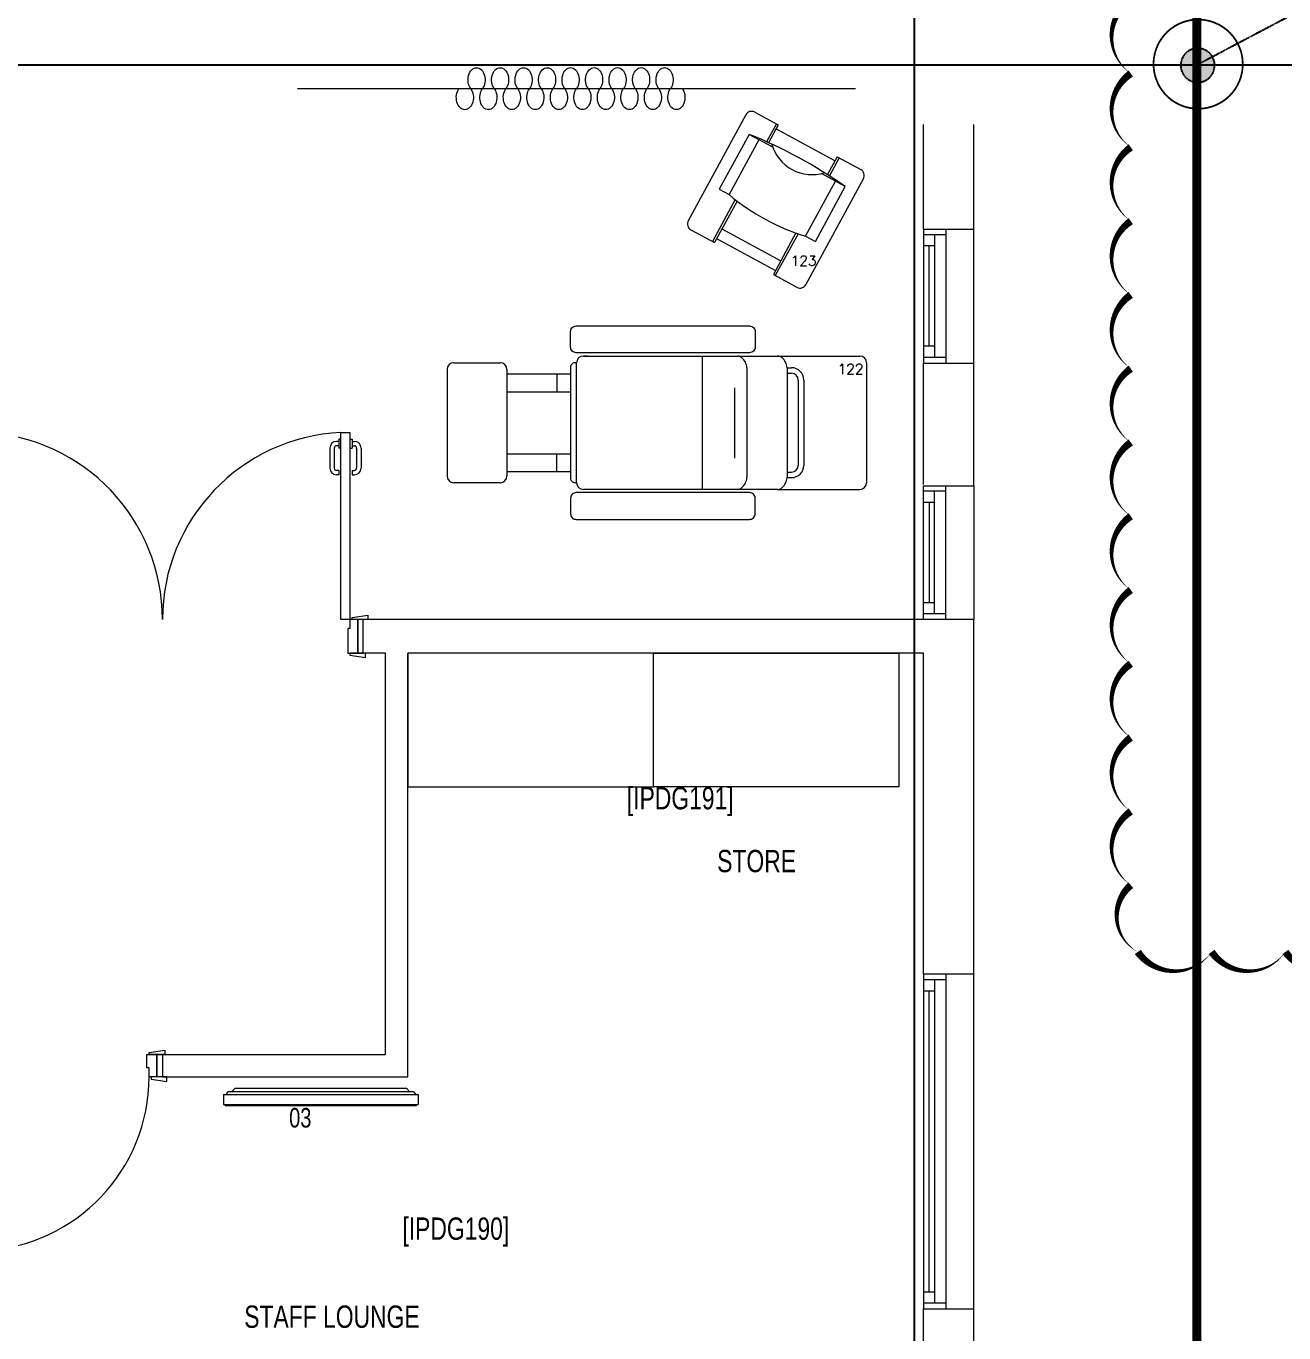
# Model space of a CAD drawing. Header units: metres. Extents: x -18745 to 220762, y -1579758 to -1356048.
# Drawn here: x 169732 to 175368, y -1446520 to -1440662 of the extents above; entities that cross this region are included whole.
import ezdxf

# ---------------------------------------------------------------- set-up
doc = ezdxf.new("R2010")
doc.units = ezdxf.units.M
for name, pattern in [('DASHDOTX2', [50.8, 25.4, -12.7, 0, -12.7]), ('DASHED2', [0.375, 0.25, -0.125]), ('PHANTOMX2', [5, 2.5, -0.5, 0.5, -0.5, 0.5, -0.5])]:
    doc.linetypes.add(name, pattern=pattern)
doc.layers.get('0').update_dxf_attribs({"lineweight": 0})
doc.layers.add('0E-PW-GRD', color=6, linetype='Continuous')
doc.layers.add('A-100 - Copy$0$axes', color=8, linetype='Continuous')
for name, color, linetype, lineweight in [('A-100 - Copy$0$72_EGR_BASE_TEXT', 8, 'Continuous', 0), ('A-100 - Copy$0$Aluminum', 8, 'Continuous', 0), ('A-100 - Copy$0$Medical Equipment and Furniture', 8, 'Continuous', 0), ('A-100 - Copy$0$Medical Equipment and Furniture1', 8, 'Continuous', 5), ('A-100 - Copy$0$Proj', 8, 'Continuous', 0), ('A-100 - Copy$0$Walls', 8, 'Continuous', 0), ('A-100 - Copy$0$Wooden Joinery', 8, 'Continuous', 0), ('E-GRND', 94, 'DASHED2', 40)]:
    doc.layers.add(name, color=color, linetype=linetype, lineweight=lineweight)
doc.layers.add('REV 01', color=7, linetype='Continuous', lineweight=0, true_color=0xe41b4d)
doc.styles.add('A-100 - Copy$0$list_ghTextstyle', font='romans.shx', dxfattribs={"height": 0.25})
doc.styles.add('A-100 - Copy$0$X3G_ENTITY_257CFD', font='swisscl.ttf', dxfattribs={"height": 200})
doc.styles.add('A-100 - Copy$0$X3G_ENTITY_2587EA', font='swisscl.ttf', dxfattribs={"height": 200})

# ---------------------------------------------------------------- blocks, each defined once
blk = doc.blocks.new('GROUND-ROD1')
at = {"layer": 'E-GRND', "linetype": 'ByBlock', "lineweight": -2}
h = blk.add_hatch(color=256, dxfattribs=at)
edge = h.paths.add_edge_path(flags=0)
edge.add_arc((-6.1, 3.8), 76.2, 0, 180)
edge.add_arc((-6.1, 3.8), 76.2, 180, 360)
for p, q in [((-650.4, -372.5), (-650.4, 372.6)), ((-875.7, -237.2), (-875.7, 237.2)), ((-1096.8, -92.5), (-1096.8, 95)), ((-2, 0), (-650.4, 0))]:
    blk.add_line(p, q, dxfattribs=at)
at = {"layer": 'E-GRND', "const_width": 8}
blk.add_lwpolyline([(111.2, -158.7, -2.025962), (111.2, 158.8, -0.493593), (111.2, -158.7, 0.493593)], format="xyb", dxfattribs=at)
at = {"layer": 'E-GRND', "linetype": 'ByBlock', "lineweight": -2}
for start, end in [(360, 180), (180, 360)]:
    blk.add_arc((-6.1, 3.8), 76.2, start, end, dxfattribs=at)
blk = doc.blocks.new('A-100 - Copy$0$HF16786C-P')
for p, q in [((0.312, 0.2989), (1.0025, 0.2989)), ((0.3285, 0.2989), (0.312, 0.2989)), ((0.845, 0.2989), (0.845, -0.2989)), ((1.0025, 0.2989), (1.1825, 0.2989)), ((1.1825, 0.2989), (1.5514, 0.2989)), ((-0.2986, 0.2389), (-0.2986, -0.2389)), ((-0.2686, 0.2689), (-0.0607, 0.2689)), ((-0.0307, 0.2389), (-0.0307, -0.2389)), ((0.2768, 0.2689), (0.282, 0.2689)), ((0.282, -0.2689), (0.282, 0.2689)), ((1.045, 0.2463), (1.045, -0.2463)), ((1.225, 0.2463), (1.225, -0.2463)), ((1.225, 0.2463), (1.245, 0.2463)), ((1.5814, 0.2689), (1.5814, -0.2689)), ((-0.0307, 0.2189), (0.2547, 0.2189)), ((0.1938, 0.2189), (0.1938, 0.1389)), ((1.225, 0.2213), (1.245, 0.2213)), ((1.275, 0.1913), (1.275, -0.1913)), ((1.3, 0.1913), (1.3, -0.1913)), ((-0.0307, 0.1389), (0.2547, 0.1389)), ((0.9898, 0.156), (0.9898, -0.1588)), ((-0.0307, -0.1389), (0.2547, -0.1389)), ((0.1938, -0.2189), (0.1938, -0.1389)), ((-0.0307, -0.2189), (0.2547, -0.2189)), ((1.225, -0.2213), (1.245, -0.2213)), ((-0.0607, -0.2689), (-0.2686, -0.2689)), ((0.2768, -0.2689), (0.282, -0.2689)), ((1.225, -0.2463), (1.245, -0.2463)), ((1.0025, -0.2989), (0.312, -0.2989)), ((1.1825, -0.2989), (1.0025, -0.2989)), ((1.1825, -0.2989), (1.5514, -0.2989))]:
    blk.add_line(p, q)
for points in [[(1.0817, 0.4087), (1.0817, 0.3386, -0.414214), (1.0567, 0.3136), (0.2797, 0.3136, -0.414214), (0.2547, 0.3386), (0.2547, 0.4087, -0.414214), (0.2797, 0.4337), (1.0567, 0.4337, -0.414214)], [(1.0817, -0.4087), (1.0817, -0.3386, 0.414214), (1.0567, -0.3136), (0.2797, -0.3136, 0.414214), (0.2547, -0.3386), (0.2547, -0.4087, 0.414214), (0.2797, -0.4337), (1.0567, -0.4337, 0.414214)]]:
    blk.add_lwpolyline(points, format="xyb", close=True)
blk.add_lwpolyline([(0.2547, 0.2527), (0.2547, -0.2527)])
for centre, radius, start, end in [((0.312, 0.2689), 0.03, 90, 180), ((1.0025, 0.2689), 0.03, 47.44084, 90), ((1.1825, 0.2689), 0.03, 47.44084, 90), ((1.5514, 0.2689), 0.03, 0, 90), ((-0.2686, 0.2389), 0.03, 90, 180), ((-0.0607, 0.2389), 0.03, 0, 90), ((0.2756, 0.2474), 0.0216, 86.99887, 165.78399), ((0.9759, 0.2399), 0.0694, 5.3127, 47.44084), ((1.1559, 0.2399), 0.0694, 5.3127, 47.44084), ((1.245, 0.1913), 0.055, 0, 90), ((1.245, 0.1913), 0.03, 0, 90), ((1.245, -0.1913), 0.03, 270, 0), ((1.245, -0.1913), 0.055, 270, 0), ((-0.2686, -0.2389), 0.03, 180, 270), ((-0.0607, -0.2389), 0.03, 270, 0), ((0.2756, -0.2474), 0.0216, 194.21601, 273.00113), ((0.312, -0.2689), 0.03, 180, 270), ((1.0025, -0.2689), 0.03, 270, 312.55916), ((0.9759, -0.2399), 0.0694, 312.55916, 354.6873), ((1.1825, -0.2689), 0.03, 270, 312.55916), ((1.1559, -0.2399), 0.0694, 312.55916, 354.6873), ((1.5514, -0.2689), 0.03, 270, 0)]:
    blk.add_arc(centre, radius, start, end)
blk = doc.blocks.new('A-100 - Copy$0$F.44.66.83')
at = {"layer": 'A-100 - Copy$0$Medical Equipment and Furniture1', "xscale": -1000, "yscale": 1000, "zscale": 1000, "rotation": 270}
blk.add_blockref('A-100 - Copy$0$HF16786C-P', (77696, -14001.8), dxfattribs=at)
blk = doc.blocks.new('A-100 - Copy$0$ME11218-P')
at = {"layer": 'A-100 - Copy$0$Medical Equipment and Furniture1'}
for p, q in [((-0.015, 0.55), (-0.015, 0.01)), ((0.015, 0.58), (0.135, 0.58)), ((0.125, 0.58), (0.125, 0.4883)), ((0.135, 0.58), (0.135, 0.4891)), ((0.135, 0.56), (0.435, 0.56)), ((0.435, 0.58), (0.555, 0.58)), ((0.435, 0.58), (0.435, 0.4891)), ((0.445, 0.58), (0.445, 0.4883)), ((0.585, 0.55), (0.585, 0.01)), ((0.1613, 0.48), (0.04, 0.48)), ((0.04, 0.48), (0.04, 0.2)), ((0.09, 0.48), (0.09, 0.2)), ((0.53, 0.48), (0.4087, 0.48)), ((0.48, 0.2), (0.48, 0.48)), ((0.53, 0.2), (0.53, 0.48)), ((0.04, 0.2), (0.09, 0.2)), ((0.125, 0.1934), (0.125, -0.02)), ((0.135, 0.1918), (0.135, -0.02)), ((0.435, 0.1918), (0.435, -0.02)), ((0.445, 0.1934), (0.445, -0.02)), ((0.48, 0.2), (0.53, 0.2)), ((0.135, 0.05), (0.435, 0.05)), ((0.135, 0), (0.435, 0)), ((0.015, -0.02), (0.135, -0.02)), ((0.435, -0.02), (0.555, -0.02))]:
    blk.add_line(p, q, dxfattribs=at)
for centre, radius, start, end in [((0.015, 0.55), 0.03, 90, 180), ((0.555, 0.55), 0.03, 0, 90), ((0.285, -1.5865), 2.081, 83.23871, 96.76129), ((0.285, 0.6208), 0.1874, 224.20267, 315.79733), ((0.285, 1.1406), 0.9606, 258.28797, 281.71203), ((0.015, 0.01), 0.03, 180, 270), ((0.555, 0.01), 0.03, 270, 0)]:
    blk.add_arc(centre, radius, start, end, dxfattribs=at)
blk = doc.blocks.new('A-100 - Copy$0$U.63.18.79')
at = {"layer": 'A-100 - Copy$0$Medical Equipment and Furniture1', "extrusion": (1.14575e-09, 6.21071e-10, -1), "xscale": 999.9999999999976, "yscale": 999.9999999999976, "zscale": -999.9999999999977, "rotation": 61.53915026862275}
blk.add_blockref('A-100 - Copy$0$ME11218-P', (-78585.3, -13211.3, 0), dxfattribs=at)
blk = doc.blocks.new('A-100 - Copy$0$CURTAIN')
for centre, start, end in [((-0.3386, 0.0395), 313.56836, 226.43164), ((-0.1881, 0.0395), 313.56836, 226.43164), ((-0.0376, 0.0395), 313.56836, 226.43164), ((0.1129, 0.0395), 313.56836, 226.43164), ((0.2633, 0.0395), 313.56836, 226.43164), ((0.4138, 0.0395), 313.56836, 226.43164), ((0.5643, 0.0395), 313.56836, 226.43164), ((0.7148, 0.0395), 313.56836, 226.43164), ((0.8653, 0.0395), 313.56836, 226.43164), ((0.0376, -0.0395), 133.56836, 46.43164), ((0.1881, -0.0395), 133.56836, 46.43164), ((0.3386, -0.0395), 133.56836, 46.43164), ((0.4891, -0.0395), 133.56836, 46.43164), ((0.6396, -0.0395), 133.56836, 46.43164), ((0.79, -0.0395), 133.56836, 46.43164), ((0.9405, -0.0395), 133.56836, 46.43164), ((-0.4138, -0.0395), 133.56836, 46.43164), ((-0.2633, -0.0395), 133.56836, 46.43164), ((-0.1129, -0.0395), 133.56836, 46.43164)]:
    blk.add_arc(centre, 0.0546, start, end)
blk = doc.blocks.new('A-100 - Copy$0$DM15862C-P')
for p, q in [((-0.3835, 0), (-0.3983, -0.0149)), ((0.3835, 0), (-0.3835, 0)), ((0.3835, 0), (0.3983, -0.0149)), ((-0.4367, -0.0287), (-0.4367, -0.0734)), ((0.4365, -0.0287), (-0.4367, -0.0287)), ((-0.4157, -0.0175), (-0.4256, -0.0287)), ((0.41, -0.0149), (-0.4099, -0.0149)), ((0.4157, -0.0175), (0.4254, -0.0287)), ((0.4365, -0.0287), (0.4365, -0.0734)), ((0.4365, -0.0734), (-0.4367, -0.0734)), ((-0.4291, -0.078), (-0.4291, -0.0734)), ((0.429, -0.078), (-0.4291, -0.078)), ((0.429, -0.078), (0.429, -0.0734))]:
    blk.add_line(p, q)
for points in [[(-0.4099, -0.0149), (-0.4121, -0.0149), (-0.4141, -0.0158), (-0.4157, -0.0175)], [(0.4157, -0.0175), (0.4141, -0.0158), (0.4121, -0.0149), (0.41, -0.0149)]]:
    blk.add_open_spline(points, degree=3)
blk = doc.blocks.new('A-100 - Copy$0$A$C009F45C9')
at = {"layer": 'A-100 - Copy$0$Wooden Joinery'}
for p, q in [((724, -1690), (724, -1680)), ((744, -1690), (724, -1690)), ((744, -1690), (744, -1680)), ((844, -1650), (754, -1650)), ((844, -1670), (754, -1670)), ((884, -1690), (844, -1690)), ((844, -1700), (844, -1690)), ((854, -1690), (854, -1680)), ((874, -1690), (874, -1680)), ((884, -1700), (884, -1690)), ((724, -1750), (724, -1760)), ((744, -1750), (724, -1750)), ((744, -1750), (744, -1760)), ((844, -1740), (844, -1750)), ((884, -1750), (844, -1750)), ((854, -1750), (854, -1760)), ((874, -1750), (874, -1760)), ((884, -1740), (884, -1750)), ((844, -1770), (754, -1770)), ((844, -1790), (754, -1790))]:
    blk.add_line(p, q, dxfattribs=at)
for points in [[(-75, -60), (-85, -60), (-95, 10), (-75, 10)], [(75, -50), (85, -50), (95, 20), (75, 20)], [(75, -100), (914, -100), (914, -60), (75, -60)], [(-75, -1740), (-85, -1740), (-95, -1810), (-75, -1810)], [(75, -1700), (914, -1700), (914, -1740), (75, -1740)], [(75, -1700), (914, -1700), (914, -1740), (75, -1740)], [(75, -1750), (85, -1750), (95, -1820), (75, -1820)]]:
    blk.add_lwpolyline(points, close=True, dxfattribs=at)
for points in [[(75, -25), (-75, -25), (-75, 0), (75, 0), (75, -25)], [(75, -25), (75, -60), (35, -60), (35, -70), (-75, -70), (-75, -25), (75, -25)], [(75, -1775), (75, -1740), (35, -1740), (35, -1730), (-75, -1730), (-75, -1775), (75, -1775)], [(75, -1775), (-75, -1775), (-75, -1800), (75, -1800), (75, -1775)]]:
    blk.add_lwpolyline(points, dxfattribs=at)
for centre, radius, start, end in [((75, -60), 840, 270, 357.2706), ((75, -1740), 840, 2.7294, 90), ((754, -1680), 30, 90, 180), ((754, -1680), 10, 90, 180), ((844, -1680), 30, 0, 90), ((844, -1680), 10, 0, 90), ((754, -1760), 30, 180, 270), ((754, -1760), 10, 180, 270), ((844, -1760), 10, 270, 0), ((844, -1760), 30, 270, 0)]:
    blk.add_arc(centre, radius, start, end, dxfattribs=at)
blk = doc.blocks.new('A-100 - Copy')
at = {"layer": 'A-100 - Copy$0$Aluminum'}
for p, q in [((173753.3, -1441572.7, 0), (173753.3, -1442172.7, 0)), ((173853.3, -1441597.7, 0), (173753.3, -1441597.7, 0)), ((173803.3, -1441597.7, 0), (173803.3, -1442147.7, 0)), ((173853.3, -1441572.7, 0), (173853.3, -1442172.7, 0)), ((173803.3, -1441647.7, 0), (173753.3, -1441647.7, 0)), ((173778.3, -1442097.7, 0), (173778.3, -1441647.7, 0)), ((173803.3, -1442097.7, 0), (173753.3, -1442097.7, 0)), ((173853.3, -1442147.7, 0), (173753.3, -1442147.7, 0)), ((173753.3, -1443322.7, -2.4), (173753.3, -1442722.7, -2.4)), ((173853.3, -1443322.7, -2.4), (173853.3, -1442722.7, -2.4)), ((173853.3, -1442747.7, -2.4), (173753.3, -1442747.7, -2.4)), ((173803.3, -1443297.7, -2.4), (173803.3, -1442747.7, -2.4)), ((173803.3, -1442797.7, -2.4), (173753.3, -1442797.7, -2.4)), ((173778.3, -1442797.7, -2.4), (173778.3, -1443247.7, -2.4)), ((173803.3, -1443247.7, -2.4), (173753.3, -1443247.7, -2.4)), ((173853.3, -1443297.7, -2.4), (173753.3, -1443297.7, -2.4)), ((173753.3, -1444912.7, 0), (173753.3, -1446412.7, 0)), ((173853.3, -1444937.7, 0), (173753.3, -1444937.7, 0)), ((173803.3, -1444937.7, 0), (173803.3, -1446387.7, 0)), ((173853.3, -1444912.7, 0), (173853.3, -1446412.7, 0)), ((173803.3, -1444987.7, 0), (173753.3, -1444987.7, 0)), ((173778.3, -1446337.7, 0), (173778.3, -1444987.7, 0)), ((173803.3, -1446337.7, 0), (173753.3, -1446337.7, 0)), ((173853.3, -1446387.7, 0), (173753.3, -1446387.7, 0))]:
    blk.add_line(p, q, dxfattribs=at)
at = {"layer": 'A-100 - Copy$0$axes'}
for p, q in [((173713.3, -1477303.3, 0), (173713.3, -1391762.7, 0)), ((178675.3, -1440837.7, 2.4), (83612.8, -1440837.7, 2.4))]:
    blk.add_line(p, q, dxfattribs=at)
at = {"layer": 'A-100 - Copy$0$Medical Equipment and Furniture'}
blk.add_line((170948.3, -1440942.7, 0), (173448.3, -1440942.7, 0), dxfattribs=at)
at = {"layer": 'A-100 - Copy$0$Medical Equipment and Furniture', "elevation": 0}
for points in [[(172542.9, -1444072.7), (172542.9, -1443472.7), (171442.9, -1443472.7), (171442.9, -1444072.7)], [(172542.9, -1444072.7), (172542.9, -1443472.7), (173642.9, -1443472.7), (173642.9, -1444072.7)]]:
    blk.add_lwpolyline(points, close=True, dxfattribs=at)
at = {"layer": 'A-100 - Copy$0$Proj'}
for p, q in [((173978.3, -1442172.7, 0), (173978.3, -1441572.7, 0)), ((173978.3, -1442722.7, -2.4), (173978.3, -1443322.7, -2.4)), ((173978.3, -1446412.7, 0), (173978.3, -1444912.7, 0))]:
    blk.add_line(p, q, dxfattribs=at)
at = {"layer": 'A-100 - Copy$0$Walls'}
for p, q in [((173753.3, -1441572.7, 0), (173753.3, -1441102.7, 0)), ((173978.3, -1441572.7, 0), (173978.3, -1441102.7, 0)), ((173753.3, -1441572.7, 0), (173978.3, -1441572.7, 0)), ((173753.3, -1442717.7, 0), (173753.3, -1442172.7, 0)), ((173753.3, -1442172.7, 0), (173978.3, -1442172.7, 0)), ((173978.3, -1442722.7, -2.4), (173978.3, -1442172.7, 0)), ((173753.3, -1442722.7, -2.4), (173978.3, -1442722.7, -2.4)), ((171242.9, -1443472.7, -2.4), (171242.9, -1443322.7, -2.4)), ((173978.3, -1443322.7), (171242.9, -1443322.7)), ((173978.3, -1444912.7, 0), (173978.3, -1443322.7)), ((171342.9, -1443472.7), (171242.9, -1443472.7)), ((171342.9, -1445272.7), (171342.9, -1443472.7)), ((171442.9, -1445372.7), (171442.9, -1443472.7)), ((173753.3, -1443472.7), (171442.9, -1443472.7)), ((173753.3, -1444912.7, 0), (173753.3, -1443472.7, 0)), ((173978.3, -1444912.7, 0), (173753.3, -1444912.7, 0)), ((170342.9, -1445272.7, -2.4), (170342.9, -1445372.7, -2.4)), ((170342.9, -1445272.7, -3002.4), (171342.9, -1445272.7, -2.4)), ((170342.9, -1445372.7, -3002.4), (171442.9, -1445372.7, -2.4)), ((173753.3, -1447772.7, 0), (173753.3, -1446412.7, 0)), ((173753.3, -1446412.7, 0), (173978.3, -1446412.7, 0)), ((173978.3, -1447772.7, 0), (173978.3, -1446412.7, 0))]:
    blk.add_line(p, q, dxfattribs=at)
at = {"layer": 'A-100 - Copy$0$Wooden Joinery', "elevation": 0}
for points in [[(170282.9, -1445272.7), (170282.9, -1445262.7), (170352.9, -1445252.7), (170352.9, -1445272.7)], [(170292.9, -1445372.7), (170292.9, -1445382.7), (170362.9, -1445392.7), (170362.9, -1445372.7)]]:
    blk.add_lwpolyline(points, close=True, dxfattribs=at)
at = {"layer": 'A-100 - Copy$0$Wooden Joinery', "elevation": -3002.4}
for points in [[(170317.9, -1445372.7), (170282.9, -1445372.7), (170282.9, -1445332.7), (170272.9, -1445332.7), (170272.9, -1445272.7), (170317.9, -1445272.7), (170317.9, -1445372.7)], [(170317.9, -1445372.7), (170317.9, -1445272.7), (170342.9, -1445272.7), (170342.9, -1445372.7), (170317.9, -1445372.7)]]:
    blk.add_lwpolyline(points, dxfattribs=at)
at = {"layer": 'A-100 - Copy$0$Wooden Joinery'}
blk.add_arc((169502.9, -1445372.7, -3002.4), 780, 272.9397, 0, dxfattribs=at)
at = {"layer": 'A-100 - Copy$0$Medical Equipment and Furniture', "extrusion": (-6.38299e-11, 1.26698e-09, -1), "xscale": 699.9999999767327, "yscale": 1000, "zscale": 1000, "rotation": 359.9859298881509}
blk.add_blockref('A-100 - Copy$0$CURTAIN', (-172356.3, -1440942.7, 0), dxfattribs=at)
at = {"layer": 'A-100 - Copy$0$Medical Equipment and Furniture', "xscale": -1, "rotation": 270}
for name in ['A-100 - Copy$0$U.63.18.79', 'A-100 - Copy$0$F.44.66.83']:
    blk.add_blockref(name, (185918.9, -1520136.1, 0), dxfattribs=at)
at = {"layer": 'A-100 - Copy$0$Medical Equipment and Furniture', "xscale": -1000, "yscale": 1000, "zscale": 1000}
blk.add_blockref('A-100 - Copy$0$DM15862C-P', (171052.3, -1445422.7, -1067.8), dxfattribs=at)
at = {"layer": 'A-100 - Copy$0$Wooden Joinery', "rotation": 90}
blk.add_blockref('A-100 - Copy$0$A$C009F45C9', (169442.9, -1443397.7, -2.4), dxfattribs=at)
at = {"layer": 'A-100 - Copy$0$72_EGR_BASE_TEXT', "char_height": 100, "attachment_point": 2, "style": 'A-100 - Copy$0$X3G_ENTITY_2587EA'}
for s, insert in [('[IPDG191]', (172663.3, -1444073.3, 0)), ('STORE', (173005.4, -1444355.1)), ('[IPDG190]', (171657.5, -1446002.9)), ('STAFF LOUNGE', (171102.5, -1446397.5))]:
    blk.add_mtext(s, dxfattribs=dict(at, insert=insert))
at = {"layer": 'A-100 - Copy$0$Medical Equipment and Furniture', "attachment_point": 2}
for s, insert, char_height, style in [('123', (173216.3, -1441691.8, 0), 45, 'A-100 - Copy$0$list_ghTextstyle'), ('122', (173426.6, -1442177, 0), 45, 'A-100 - Copy$0$list_ghTextstyle'), ('03', (170960.6, -1445512.2, -1067.8), 87.47, 'A-100 - Copy$0$X3G_ENTITY_257CFD')]:
    blk.add_mtext(s, dxfattribs=dict(at, insert=insert, char_height=char_height, style=style))

msp = doc.modelspace()

# ---------------------------------------------------------------- linework, layer by layer
at = {"layer": '0E-PW-GRD', "linetype": 'DASHDOTX2', "ltscale": 10, "const_width": 40, "elevation": 0}
msp.add_lwpolyline([(145625.6, -1394572.7), (167779.4, -1394572.7), (167779.4, -1395822.7), (174978.3, -1395822.7), (174978.3, -1403237.7), (176258.3, -1403237.7), (176258.3, -1434902.7), (174978.3, -1434902.7), (174978.3, -1448023.8), (174978.3, -1453972.7), (210878.3, -1453972.7), (210878.3, -1470902.7), (174978.3, -1470902.7), (174978.3, -1477822.7), (158048.3, -1477822.7)], dxfattribs=at)

# ---------------------------------------------------------------- block references
at = {"layer": '0E-PW-GRD', "color": 141, "linetype": 'PHANTOMX2', "rotation": 207.8290360578499}
msp.add_blockref('GROUND-ROD1', (174974.9, -1440837.7, 2.4), dxfattribs=at)

# ---------------------------------------------------------------- next in the draw order: block references
msp.add_blockref('A-100 - Copy', (0, 0))

# ---------------------------------------------------------------- next in the draw order: linework, layer by layer
at = {"layer": 'REV 01', "elevation": -2.4}
msp.add_lwpolyline([(175706, -1444812.6, 0, 33.1, -0.520567), (175375.2, -1444812.6, 0, 33.1, -0.520567), (175044.5, -1444812.6, 0, 33.1, -0.520567), (174713.7, -1444812.6, 0, 33.1, -0.520567), (174682.3, -1444513.2, 0, 33.1, -0.520567), (174682.3, -1444182.4, 0, 33.1, -0.520567), (174682.3, -1443851.7, 0, 33.1, -0.520567), (174682.3, -1443520.9, 0, 33.1, -0.520567), (174682.3, -1443190.1, 0, 33.1, -0.520567), (174682.3, -1442859.4, 0, 33.1, -0.520567), (174682.3, -1442528.6, 0, 33.1, -0.520567), (174682.3, -1442197.8, 0, 33.1, -0.520567), (174682.3, -1441867.1, 0, 33.1, -0.520567), (174682.3, -1441536.3, 0, 33.1, -0.520567), (174682.3, -1441205.5, 0, 33.1, -0.520567), (174682.3, -1440874.8, 0, 33.1, -0.520567), (174682.3, -1440544, 0, 33.1, -0.520567)], format="xyseb", dxfattribs=at)

doc.saveas('drawing.dxf')
